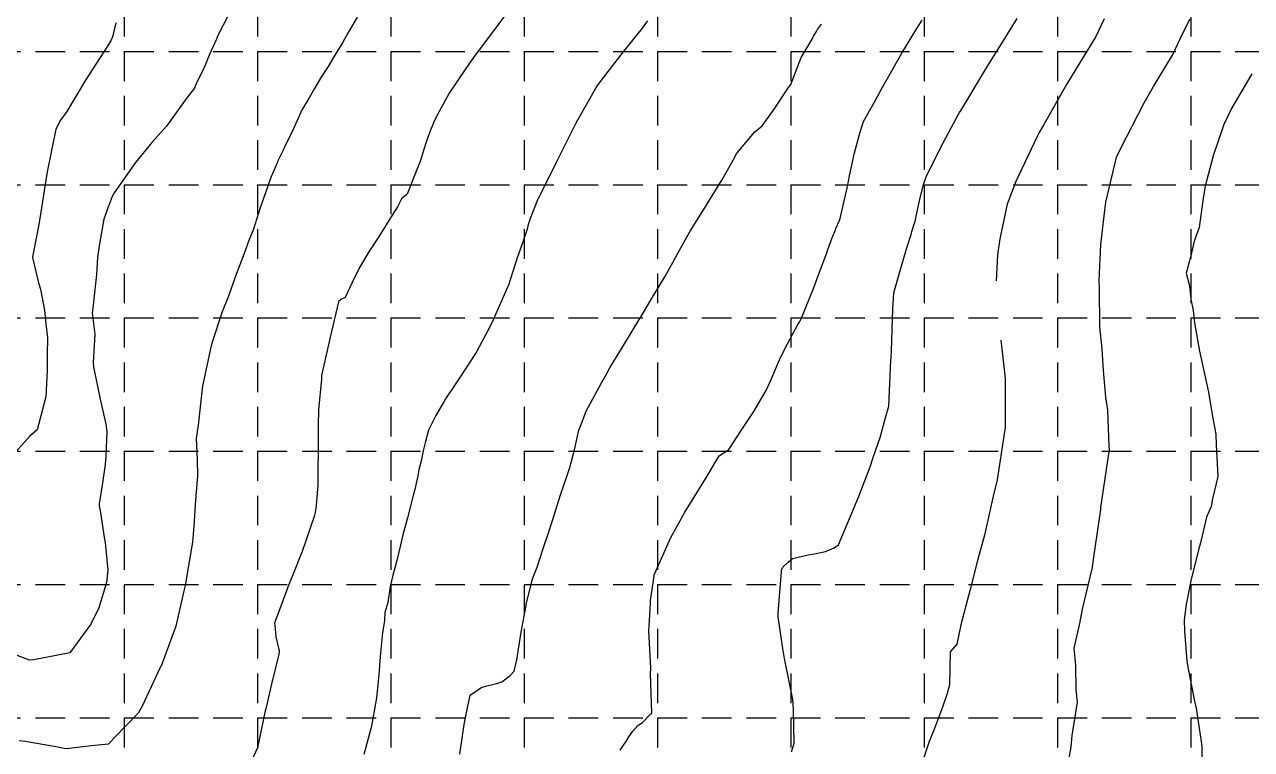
# Model space of a CAD drawing. Extents: x 626 to 3511, y 2890 to 4695.
# Drawn here: x 2575 to 2989.2, y 4051.8 to 4296.5 of the extents above; entities that cross this region are included whole.
import ezdxf

# ---------------------------------------------------------------- set-up
doc = ezdxf.new("R2010")
doc.units = 0
doc.header["$LTSCALE"] = 100
doc.header["$MEASUREMENT"] = 0
doc.linetypes.add('HIDDEN', pattern=[0.375, 0.25, -0.125])
for name, color, linetype in [('DG-XCONTOURS', 9, 'CONTINUOUS'), ('DG-XIDX_CONTOURS', 2, 'CONTINUOUS'), ('GRID', 254, 'HIDDEN')]:
    doc.layers.add(name, color=color, linetype=linetype)

msp = doc.modelspace()

# ---------------------------------------------------------------- linework, layer by layer
at = {"layer": 'DG-XCONTOURS', "color": 43}
for p, q in [((2644.01, 4300.03, 1143), (2640.22, 4292.59, 1143)), ((2605.81, 4297.13, 1142), (2604.71, 4292.35, 1142)), ((2687.36, 4298.99, 1144), (2684.29, 4293.81, 1144)), ((2783.54, 4295.31, 1146), (2777.43, 4287.82, 1146)), ((2785.36, 4297.78, 1146), (2783.54, 4295.31, 1146)), ((2842.34, 4294.15, 1147), (2842.7, 4294.92, 1147)), ((2842.7, 4294.92, 1147), (2844.1, 4296.71, 1147)), ((2871.13, 4286.87, 1148), (2876.29, 4295.15, 1148)), ((2876.29, 4295.15, 1148), (2877.99, 4297.97, 1148)), ((2905.38, 4290.9, 1149), (2910.1, 4298.54, 1149)), ((2966.03, 4293.62, 1151), (2968.56, 4298.47, 1151)), ((2604.19, 4291.05, 1142), (2601.76, 4287.29, 1142)), ((2604.71, 4292.35, 1142), (2604.19, 4291.05, 1142)), ((2639.74, 4291.41, 1143), (2637.38, 4286.24, 1143)), ((2639.89, 4291.82, 1143), (2639.74, 4291.41, 1143)), ((2640.22, 4292.59, 1143), (2639.89, 4291.82, 1143)), ((2684.29, 4293.81, 1144), (2682.37, 4290.38, 1144)), ((2837.24, 4285.36, 1147), (2840.86, 4291.66, 1147)), ((2840.86, 4291.66, 1147), (2841.35, 4292.66, 1147)), ((2841.35, 4292.66, 1147), (2842.34, 4294.15, 1147)), ((2900.09, 4282.53, 1149), (2905.38, 4290.9, 1149)), ((2962.58, 4286.21, 1151), (2966.03, 4293.62, 1151)), ((2601.76, 4287.29, 1142), (2595.57, 4277.72, 1142)), ((2682.37, 4290.38, 1144), (2679.79, 4286.17, 1144)), ((2777.43, 4287.82, 1146), (2769.65, 4277.73, 1146)), ((2866.79, 4279.14, 1148), (2871.13, 4286.87, 1148)), ((2635.96, 4282.79, 1143), (2634.98, 4280.62, 1143)), ((2637.38, 4286.24, 1143), (2635.96, 4282.79, 1143)), ((2679.79, 4286.17, 1144), (2677.48, 4282.38, 1144)), ((2833.65, 4276.27, 1147), (2837.24, 4285.36, 1147)), ((2891.18, 4267.66, 1149), (2900.09, 4282.53, 1149)), ((2956.18, 4275.66, 1151), (2962.58, 4286.21, 1151)), ((2634.98, 4280.62, 1143), (2633.11, 4276.83, 1143)), ((2674.97, 4278.4, 1144), (2672.9, 4274.95, 1144)), ((2677.48, 4282.38, 1144), (2674.97, 4278.4, 1144)), ((2864.6, 4275.42, 1148), (2866.79, 4279.14, 1148)), ((2989.33, 4279.92, 1152), (2982.57, 4268.47, 1152)), ((2595.57, 4277.72, 1142), (2589.35, 4267.22, 1142)), ((2632.38, 4275.09, 1143), (2629.85, 4271.74, 1143)), ((2633.11, 4276.83, 1143), (2632.38, 4275.09, 1143)), ((2672.9, 4274.95, 1144), (2671.07, 4271.85, 1144)), ((2768.22, 4275.76, 1146), (2761.68, 4264.22, 1146)), ((2769.65, 4277.73, 1146), (2768.22, 4275.76, 1146)), ((2827.81, 4267.6, 1147), (2832.71, 4274.97, 1147)), ((2832.71, 4274.97, 1147), (2833.28, 4275.71, 1147)), ((2833.28, 4275.71, 1147), (2833.65, 4276.27, 1147)), ((2862.15, 4270.74, 1148), (2864.6, 4275.42, 1148)), ((2952.99, 4270.1, 1151), (2956.18, 4275.66, 1151)), ((2629.85, 4271.74, 1143), (2622.94, 4262.23, 1143)), ((2671.07, 4271.85, 1144), (2668.5, 4267.54, 1144)), ((2858.29, 4263.75, 1148), (2862.15, 4270.74, 1148)), ((2946.89, 4258.28, 1151), (2952.99, 4270.1, 1151)), ((2589.35, 4267.22, 1142), (2587.2, 4264.25, 1142)), ((2668.5, 4267.54, 1144), (2667.69, 4265.61, 1144)), ((2824.01, 4262.29, 1147), (2827.81, 4267.6, 1147)), ((2884.36, 4255.13, 1149), (2890.19, 4266.03, 1149)), ((2890.19, 4266.03, 1149), (2890.65, 4266.82, 1149)), ((2890.65, 4266.82, 1149), (2891.18, 4267.66, 1149)), ((2982.57, 4268.47, 1152), (2979.87, 4262.8, 1152)), ((2587.2, 4264.25, 1142), (2585.64, 4261.24, 1142)), ((2622.94, 4262.23, 1143), (2617.96, 4256.75, 1143)), ((2667.69, 4265.61, 1144), (2665.21, 4260.22, 1144)), ((2761.03, 4262.99, 1146), (2754.91, 4250.85, 1146)), ((2761.68, 4264.22, 1146), (2761.03, 4262.99, 1146)), ((2821.53, 4260.31, 1147), (2824.01, 4262.29, 1147)), ((2857.05, 4259.83, 1148), (2858.29, 4263.75, 1148)), ((2979.87, 4262.8, 1152), (2976.28, 4252.19, 1152)), ((2585.64, 4261.24, 1142), (2582.71, 4246.8, 1142)), ((2664.89, 4259.38, 1144), (2662.71, 4255.03, 1144)), ((2665.21, 4260.22, 1144), (2664.89, 4259.38, 1144)), ((2817.33, 4255.3, 1147), (2821.53, 4260.31, 1147)), ((2855.21, 4253.19, 1148), (2857.05, 4259.83, 1148)), ((2944.51, 4253.73, 1151), (2946.89, 4258.28, 1151)), ((2617.96, 4256.75, 1143), (2612.44, 4249.96, 1143)), ((2662.3, 4254.18, 1144), (2660.59, 4250.47, 1144)), ((2662.67, 4254.95, 1144), (2662.3, 4254.18, 1144)), ((2662.71, 4255.03, 1144), (2662.67, 4254.95, 1144)), ((2815.36, 4252.91, 1147), (2817.33, 4255.3, 1147)), ((2879.44, 4245.07, 1149), (2884.36, 4255.13, 1149)), ((2943.61, 4251.71, 1151), (2944.51, 4253.73, 1151)), ((2612.44, 4249.96, 1143), (2605.3, 4239.7, 1143)), ((2660.41, 4250.11, 1144), (2658.62, 4245.95, 1144)), ((2660.59, 4250.47, 1144), (2660.41, 4250.11, 1144)), ((2754.6, 4250.24, 1146), (2749.16, 4239.3, 1146)), ((2754.91, 4250.85, 1146), (2754.6, 4250.24, 1146)), ((2810.41, 4243.94, 1147), (2814.29, 4250.72, 1147)), ((2814.29, 4250.72, 1147), (2815.36, 4252.91, 1147)), ((2853.54, 4245.46, 1148), (2855.21, 4253.19, 1148)), ((2942.19, 4245.54, 1151), (2943.61, 4251.71, 1151)), ((2976.28, 4252.19, 1152), (2973.56, 4241.98, 1152)), ((2582.71, 4246.8, 1142), (2580.07, 4230.36, 1142)), ((2658.29, 4245.19, 1144), (2657.01, 4241.59, 1144)), ((2658.62, 4245.95, 1144), (2658.29, 4245.19, 1144)), ((2852.86, 4241.89, 1148), (2853.54, 4245.46, 1148)), ((2940.01, 4236.6, 1151), (2942.19, 4245.54, 1151)), ((2657.01, 4241.59, 1144), (2654.55, 4234.62, 1144)), ((2805.15, 4235.39, 1147), (2810.41, 4243.94, 1147)), ((2850.41, 4231.07, 1148), (2852.86, 4241.89, 1148)), ((2877.38, 4238.08, 1149), (2878.59, 4242.9, 1149)), ((2878.59, 4242.9, 1149), (2879.44, 4245.07, 1149)), ((2973.56, 4241.98, 1152), (2972.78, 4237.12, 1152)), ((2604.65, 4238.52, 1143), (2602.94, 4233.97, 1143)), ((2605.3, 4239.7, 1143), (2604.65, 4238.52, 1143)), ((2748.05, 4236.98, 1146), (2745.91, 4231.66, 1146)), ((2748.23, 4237.41, 1146), (2748.05, 4236.98, 1146)), ((2748.28, 4237.51, 1146), (2748.23, 4237.41, 1146)), ((2749.16, 4239.3, 1146), (2748.28, 4237.51, 1146)), ((2875.98, 4231.87, 1149), (2877.38, 4238.08, 1149)), ((2972.78, 4237.12, 1152), (2971.54, 4228.02, 1152)), ((2602.73, 4233.32, 1143), (2601.75, 4230.79, 1143)), ((2602.94, 4233.97, 1143), (2602.73, 4233.32, 1143)), ((2654.55, 4234.62, 1144), (2652.31, 4227.43, 1144)), ((2799.77, 4226.74, 1147), (2805.06, 4235.23, 1147)), ((2805.06, 4235.23, 1147), (2805.11, 4235.32, 1147)), ((2805.11, 4235.32, 1147), (2805.15, 4235.39, 1147)), ((2938.39, 4222.33, 1151), (2939.54, 4232.8, 1151)), ((2939.54, 4232.8, 1151), (2940.01, 4236.6, 1151)), ((2580.07, 4230.36, 1142), (2579.76, 4228.47, 1142)), ((2601.75, 4230.79, 1143), (2600.3, 4222.52, 1143)), ((2745.17, 4229.44, 1146), (2744.85, 4228.02, 1146)), ((2745.23, 4229.64, 1146), (2745.17, 4229.44, 1146)), ((2745.69, 4231.03, 1146), (2745.23, 4229.64, 1146)), ((2745.91, 4231.66, 1146), (2745.69, 4231.03, 1146)), ((2848.91, 4227.68, 1148), (2850.14, 4230.33, 1148)), ((2850.14, 4230.33, 1148), (2850.41, 4231.07, 1148)), ((2874.58, 4226.65, 1149), (2875.41, 4229.44, 1149)), ((2875.41, 4229.44, 1149), (2875.64, 4230.06, 1149)), ((2875.64, 4230.06, 1149), (2875.98, 4231.87, 1149)), ((2579.04, 4225.02, 1142), (2577.88, 4218.65, 1142)), ((2579.76, 4228.47, 1142), (2579.04, 4225.02, 1142)), ((2652.31, 4227.43, 1144), (2650.78, 4223.57, 1144)), ((2744.4, 4226.44, 1146), (2743.58, 4224.1, 1146)), ((2744.79, 4227.81, 1146), (2744.4, 4226.44, 1146)), ((2744.85, 4228.02, 1146), (2744.79, 4227.81, 1146)), ((2796, 4220.13, 1147), (2799.77, 4226.74, 1147)), ((2847.49, 4224.29, 1148), (2848.76, 4227.22, 1148)), ((2848.76, 4227.22, 1148), (2848.91, 4227.68, 1148)), ((2872.75, 4220.83, 1149), (2874.29, 4225.61, 1149)), ((2874.29, 4225.61, 1149), (2874.58, 4226.65, 1149)), ((2971.54, 4228.02, 1152), (2969.85, 4223.42, 1152)), ((2600.3, 4222.52, 1143), (2599.62, 4217.86, 1143)), ((2650.78, 4223.57, 1144), (2649.2, 4219.19, 1144)), ((2743.58, 4224.1, 1146), (2741.19, 4217.41, 1146)), ((2845.88, 4219.42, 1148), (2846.36, 4220.89, 1148)), ((2846.36, 4220.89, 1148), (2847.17, 4223.29, 1148)), ((2847.17, 4223.29, 1148), (2847.49, 4224.29, 1148)), ((2870.73, 4213.82, 1149), (2872.75, 4220.83, 1149)), ((2937.77, 4210.07, 1151), (2938.39, 4222.33, 1151)), ((2969.85, 4223.42, 1152), (2968.58, 4218.04, 1152)), ((2577.88, 4218.65, 1142), (2577.76, 4217.9, 1142)), ((2577.76, 4217.9, 1142), (2579.72, 4209.36, 1142)), ((2599.62, 4217.86, 1143), (2599.33, 4212.11, 1143)), ((2649.2, 4219.19, 1144), (2646.3, 4211.55, 1144)), ((2741.19, 4217.41, 1146), (2738.35, 4208.52, 1146)), ((2791.14, 4211.41, 1147), (2794.02, 4216.45, 1147)), ((2794.02, 4216.45, 1147), (2794.24, 4216.83, 1147)), ((2794.24, 4216.83, 1147), (2796, 4220.13, 1147)), ((2843.07, 4212.02, 1148), (2845.88, 4219.42, 1148)), ((2968.58, 4218.04, 1152), (2967.13, 4212.56, 1152)), ((2599.33, 4212.11, 1143), (2598.32, 4202.89, 1143)), ((2868.52, 4206.01, 1149), (2870.73, 4213.82, 1149)), ((2967.13, 4212.56, 1152), (2968.17, 4208.82, 1152)), ((2579.72, 4209.36, 1142), (2580.38, 4207.23, 1142)), ((2646.3, 4211.55, 1144), (2643.84, 4204.79, 1144)), ((2738.2, 4208.07, 1146), (2733.23, 4196.89, 1146)), ((2738.27, 4208.26, 1146), (2738.2, 4208.07, 1146)), ((2738.35, 4208.52, 1146), (2738.27, 4208.26, 1146)), ((2786.72, 4203.92, 1147), (2791.14, 4211.41, 1147)), ((2841.36, 4207.43, 1148), (2843.07, 4212.02, 1148)), ((2937.85, 4207.65, 1151), (2937.77, 4210.07, 1151)), ((2968.17, 4208.82, 1152), (2968.34, 4207.27, 1152)), ((2580.38, 4207.23, 1142), (2581.74, 4200.1, 1142)), ((2643.84, 4204.79, 1144), (2641.76, 4199.52, 1144)), ((2784.28, 4199.84, 1147), (2786.72, 4203.92, 1147)), ((2837.24, 4197.18, 1148), (2841.36, 4207.43, 1148)), ((2868.13, 4200.55, 1149), (2868.52, 4206.01, 1149)), ((2938, 4194.47, 1151), (2937.85, 4207.65, 1151)), ((2968.34, 4207.27, 1152), (2968.7, 4203.76, 1152)), ((2968.7, 4203.76, 1152), (2969.56, 4199.99, 1152)), ((2581.74, 4200.1, 1142), (2582.23, 4195.51, 1142)), ((2598.18, 4201.66, 1143), (2597.83, 4199.22, 1143)), ((2598.32, 4202.89, 1143), (2598.18, 4201.66, 1143)), ((2779.11, 4191.32, 1147), (2784.28, 4199.84, 1147)), ((2867.7, 4186.34, 1149), (2868.13, 4200.55, 1149)), ((2969.56, 4199.99, 1152), (2970, 4195.86, 1152)), ((2582.23, 4195.51, 1142), (2582.81, 4190.77, 1142)), ((2597.83, 4199.22, 1143), (2598.72, 4192.05, 1143)), ((2641.76, 4199.52, 1144), (2638.26, 4188.92, 1144)), ((2733.23, 4196.89, 1146), (2731.94, 4194.26, 1146)), ((2832.55, 4188.74, 1148), (2836.23, 4195.47, 1148)), ((2836.23, 4195.47, 1148), (2836.62, 4196.08, 1148)), ((2836.62, 4196.08, 1148), (2837.24, 4197.18, 1148)), ((2970, 4195.86, 1152), (2971.7, 4186.29, 1152)), ((2598.72, 4192.05, 1143), (2598.22, 4182.41, 1143)), ((2731.94, 4194.26, 1146), (2727.56, 4186.02, 1146)), ((2772.66, 4180.61, 1147), (2779.11, 4191.32, 1147)), ((2938.77, 4187.01, 1151), (2938, 4194.47, 1151)), ((2582.81, 4190.77, 1142), (2582.69, 4185.16, 1142)), ((2638.26, 4188.92, 1144), (2637.65, 4186.54, 1144)), ((2830.19, 4184.14, 1148), (2832.55, 4188.74, 1148)), ((2582.69, 4185.16, 1142), (2582.68, 4179.77, 1142)), ((2637.65, 4186.54, 1144), (2635.27, 4175.02, 1144)), ((2727.56, 4186.02, 1146), (2724.51, 4181.27, 1146)), ((2828.86, 4180.98, 1148), (2830.19, 4184.14, 1148)), ((2866.76, 4167.67, 1149), (2867.47, 4183.1, 1149)), ((2867.47, 4183.1, 1149), (2867.59, 4184.08, 1149)), ((2867.59, 4184.08, 1149), (2867.7, 4186.34, 1149)), ((2939.3, 4179.78, 1151), (2938.77, 4187.01, 1151)), ((2971.7, 4186.29, 1152), (2973.08, 4179.66, 1152)), ((2582.68, 4179.77, 1142), (2582.27, 4170.87, 1142)), ((2598.22, 4182.41, 1143), (2598.3, 4181.01, 1143)), ((2598.3, 4181.01, 1143), (2598.41, 4180.37, 1143)), ((2598.41, 4180.37, 1143), (2600.53, 4170.06, 1143)), ((2724.51, 4181.27, 1146), (2720.63, 4175.35, 1146)), ((2771.56, 4178.71, 1147), (2772.66, 4180.61, 1147)), ((2827.07, 4176.65, 1148), (2828.86, 4180.98, 1148)), ((2940.07, 4170.71, 1151), (2939.3, 4179.78, 1151)), ((2973.08, 4179.66, 1152), (2974.73, 4172.42, 1152)), ((2635.27, 4175.02, 1144), (2635, 4173.81, 1144)), ((2720.63, 4175.35, 1146), (2717.19, 4170.2, 1146)), ((2764.57, 4166.02, 1147), (2769.82, 4175.57, 1147)), ((2769.82, 4175.57, 1147), (2771.56, 4178.71, 1147)), ((2825.35, 4172.98, 1148), (2827.07, 4176.65, 1148)), ((2582.27, 4170.87, 1142), (2581.7, 4168.69, 1142)), ((2634.95, 4173.58, 1144), (2633.61, 4161.31, 1144)), ((2635, 4173.81, 1144), (2634.95, 4173.58, 1144)), ((2822.48, 4168.05, 1148), (2825.35, 4172.98, 1148)), ((2940.71, 4166.3, 1151), (2940.07, 4170.71, 1151)), ((2974.73, 4172.42, 1152), (2976.19, 4163.53, 1152)), ((2581.7, 4168.69, 1142), (2579.33, 4159.73, 1142)), ((2600.53, 4170.06, 1143), (2602.45, 4161.56, 1143)), ((2717.19, 4170.2, 1146), (2713.9, 4164.48, 1146)), ((2821.24, 4165.89, 1148), (2822.48, 4168.05, 1148)), ((2865.5, 4163.43, 1149), (2866.76, 4167.67, 1149)), ((2713.9, 4164.48, 1146), (2711.4, 4159.53, 1146)), ((2762.65, 4160.88, 1147), (2764.57, 4166.02, 1147)), ((2816.95, 4159.5, 1148), (2820.13, 4164.23, 1148)), ((2820.13, 4164.23, 1148), (2821.24, 4165.89, 1148)), ((2864, 4157.39, 1149), (2865.5, 4163.43, 1149)), ((2941.16, 4154.2, 1151), (2940.71, 4166.3, 1151)), ((2976.19, 4163.53, 1152), (2977.12, 4158.25, 1152)), ((2579.33, 4159.73, 1142), (2576.87, 4157.55, 1142)), ((2602.81, 4159.12, 1143), (2602.43, 4150.81, 1143)), ((2602.45, 4161.56, 1143), (2602.81, 4159.12, 1143)), ((2633.61, 4161.31, 1144), (2632.93, 4156.81, 1144)), ((2711.4, 4159.53, 1146), (2710.41, 4155.8, 1146)), ((2760.93, 4153.93, 1147), (2762.18, 4159.56, 1147)), ((2762.18, 4159.56, 1147), (2762.65, 4160.88, 1147)), ((2812.83, 4153.09, 1148), (2816.95, 4159.5, 1148)), ((2977.12, 4158.25, 1152), (2977.31, 4154.59, 1152)), ((2576.87, 4157.55, 1142), (2570.01, 4149.87, 1142)), ((2632.93, 4156.81, 1144), (2633.36, 4149.72, 1144)), ((2710.41, 4155.8, 1146), (2709.63, 4152.61, 1146)), ((2861.46, 4150.37, 1149), (2864, 4157.39, 1149)), ((2941.23, 4153.01, 1151), (2941.16, 4154.2, 1151)), ((2977.31, 4154.59, 1152), (2977.86, 4143.94, 1152)), ((2602.43, 4150.81, 1143), (2602.3, 4148.02, 1143)), ((2709.63, 4152.61, 1146), (2708.93, 4149.28, 1146)), ((2759.13, 4146.95, 1147), (2760.64, 4152.98, 1147)), ((2760.64, 4152.98, 1147), (2760.93, 4153.93, 1147)), ((2808.21, 4148.66, 1148), (2809.5, 4150.94, 1148)), ((2809.5, 4150.94, 1148), (2812.67, 4152.93, 1148)), ((2812.67, 4152.93, 1148), (2812.75, 4152.99, 1148)), ((2812.75, 4152.99, 1148), (2812.77, 4153, 1148)), ((2812.77, 4153, 1148), (2812.83, 4153.09, 1148)), ((2860.53, 4147.25, 1149), (2861.46, 4150.37, 1149)), ((2938.4, 4133.44, 1151), (2941.23, 4153.01, 1151)), ((2602.3, 4148.02, 1143), (2601.29, 4140.99, 1143)), ((2633.36, 4149.72, 1144), (2633.46, 4144.11, 1144)), ((2708.16, 4146.15, 1146), (2707.77, 4144.21, 1146)), ((2708.93, 4149.28, 1146), (2708.16, 4146.15, 1146)), ((2757.96, 4143.64, 1147), (2759.13, 4146.95, 1147)), ((2805.84, 4144.56, 1148), (2808.21, 4148.66, 1148)), ((2856.92, 4137.87, 1149), (2860.53, 4147.25, 1149)), ((2633.46, 4144.11, 1144), (2632.71, 4135.94, 1144)), ((2707.77, 4144.21, 1146), (2706.76, 4139.59, 1146)), ((2756, 4137.79, 1147), (2757.96, 4143.64, 1147)), ((2800.46, 4136.02, 1148), (2805.84, 4144.56, 1148)), ((2977.86, 4143.94, 1152), (2976.09, 4136.44, 1152)), ((2601.29, 4140.99, 1143), (2600.19, 4134.71, 1143)), ((2706.24, 4137.58, 1146), (2704.3, 4129.93, 1146)), ((2706.76, 4139.59, 1146), (2706.24, 4137.58, 1146)), ((2755.56, 4136.28, 1147), (2756, 4137.79, 1147)), ((2856.64, 4137.17, 1149), (2856.92, 4137.87, 1149)), ((2600.19, 4134.71, 1143), (2600.23, 4134.03, 1143)), ((2600.23, 4134.03, 1143), (2600.73, 4131.74, 1143)), ((2632.71, 4135.94, 1144), (2632.23, 4127.12, 1144)), ((2753.1, 4128.7, 1147), (2755.56, 4136.28, 1147)), ((2797.93, 4131.86, 1148), (2800.46, 4136.02, 1148)), ((2849.8, 4120.84, 1149), (2856.51, 4136.91, 1149)), ((2856.51, 4136.91, 1149), (2856.64, 4137.17, 1149)), ((2938.32, 4132.77, 1151), (2938.4, 4133.44, 1151)), ((2975.56, 4133.81, 1152), (2974.01, 4130.25, 1152)), ((2976.09, 4136.44, 1152), (2975.56, 4133.81, 1152)), ((2600.73, 4131.74, 1143), (2601.9, 4123.37, 1143)), ((2704.3, 4129.93, 1146), (2702.72, 4124.27, 1146)), ((2793.15, 4123.39, 1148), (2797.93, 4131.86, 1148)), ((2935.98, 4116.69, 1151), (2938.32, 4132.77, 1151)), ((2974.01, 4130.25, 1152), (2972.14, 4122, 1152)), ((2632.23, 4127.12, 1144), (2631.69, 4121.72, 1144)), ((2751.95, 4124.91, 1147), (2753.1, 4128.7, 1147)), ((2601.9, 4123.37, 1143), (2602.24, 4121.62, 1143)), ((2602.24, 4121.62, 1143), (2603.13, 4112.26, 1143)), ((2631.69, 4121.72, 1144), (2629.48, 4108.53, 1144)), ((2702.72, 4124.27, 1146), (2701.8, 4120.29, 1146)), ((2750.14, 4119.59, 1147), (2751.95, 4124.91, 1147)), ((2787.68, 4110.98, 1148), (2793.15, 4123.39, 1148)), ((2972.14, 4122, 1152), (2971.18, 4118.71, 1152)), ((2701.8, 4120.29, 1146), (2700.7, 4115.56, 1146)), ((2748.09, 4113.32, 1147), (2750.14, 4119.59, 1147)), ((2834.26, 4116.29, 1149), (2839.59, 4117.51, 1149)), ((2839.59, 4117.51, 1149), (2841.72, 4117.87, 1149)), ((2841.72, 4117.87, 1149), (2845.42, 4118.57, 1149)), ((2845.42, 4118.57, 1149), (2848.36, 4119.86, 1149)), ((2848.36, 4119.86, 1149), (2849.8, 4120.84, 1149)), ((2971.18, 4118.71, 1152), (2968.77, 4108.66, 1152)), ((2700.7, 4115.56, 1146), (2699.39, 4110.59, 1146)), ((2746.47, 4109.4, 1147), (2748.09, 4113.32, 1147)), ((2830.57, 4112.3, 1149), (2831.01, 4113.37, 1149)), ((2831.01, 4113.37, 1149), (2832.85, 4115.06, 1149)), ((2832.85, 4115.06, 1149), (2834.1, 4116.18, 1149)), ((2834.1, 4116.18, 1149), (2834.26, 4116.29, 1149)), ((2935.37, 4112.54, 1151), (2935.98, 4116.69, 1151)), ((2603.13, 4112.26, 1143), (2602.68, 4108.18, 1143)), ((2629.48, 4108.53, 1144), (2629.34, 4107.53, 1144)), ((2699.39, 4110.59, 1146), (2698.42, 4106.79, 1146)), ((2744.42, 4100.68, 1147), (2746.47, 4109.4, 1147)), ((2786.34, 4102.1, 1148), (2787.54, 4110.34, 1148)), ((2787.54, 4110.34, 1148), (2787.61, 4110.82, 1148)), ((2787.61, 4110.82, 1148), (2787.68, 4110.98, 1148)), ((2829.4, 4097.81, 1149), (2830.5, 4111.84, 1149)), ((2830.5, 4111.84, 1149), (2830.57, 4112.3, 1149)), ((2932.2, 4099.19, 1151), (2935.34, 4112.35, 1151)), ((2935.34, 4112.35, 1151), (2935.37, 4112.54, 1151)), ((2968.77, 4108.66, 1152), (2967.19, 4100.71, 1152)), ((2602.68, 4108.18, 1143), (2600.15, 4099.56, 1143)), ((2628.77, 4105.31, 1144), (2626.11, 4093.37, 1144)), ((2629.34, 4107.53, 1144), (2628.77, 4105.31, 1144)), ((2698.42, 4106.79, 1146), (2697.69, 4101.39, 1146)), ((2697.69, 4101.39, 1146), (2696.64, 4098.07, 1146)), ((2743.06, 4093.15, 1147), (2744.39, 4100.42, 1147)), ((2744.39, 4100.42, 1147), (2744.42, 4100.65, 1147)), ((2744.42, 4100.65, 1147), (2744.42, 4100.68, 1147)), ((2785.88, 4093.4, 1148), (2786.28, 4101.19, 1148)), ((2786.28, 4101.19, 1148), (2786.34, 4102.1, 1148)), ((2967.19, 4100.71, 1152), (2966.45, 4095.59, 1152)), ((2600.15, 4099.56, 1143), (2597.44, 4094.06, 1143)), ((2696.64, 4098.07, 1146), (2696.58, 4095.31, 1146)), ((2829.46, 4096.5, 1149), (2829.4, 4097.81, 1149)), ((2831, 4085.89, 1149), (2829.46, 4096.5, 1149)), ((2931.23, 4094.25, 1151), (2932.2, 4099.19, 1151)), ((2597.44, 4094.06, 1143), (2590.3, 4084.38, 1143)), ((2626.11, 4093.37, 1144), (2621.11, 4079.95, 1144)), ((2696.58, 4095.31, 1146), (2695.88, 4091.14, 1146)), ((2742.7, 4091.34, 1147), (2743.06, 4093.15, 1147)), ((2785.78, 4091.88, 1148), (2785.88, 4093.4, 1148)), ((2929.38, 4086, 1151), (2931.23, 4094.25, 1151)), ((2966.45, 4095.59, 1152), (2966.63, 4091.7, 1152)), ((2695.88, 4091.14, 1146), (2695.19, 4084.37, 1146)), ((2741.81, 4085.62, 1147), (2742.7, 4091.34, 1147)), ((2786.48, 4079.2, 1148), (2785.78, 4091.88, 1148)), ((2966.63, 4091.7, 1152), (2967.37, 4081.61, 1152)), ((2576.7, 4081.87, 1143), (2567.93, 4085.29, 1143)), ((2590.3, 4084.38, 1143), (2578.21, 4082.02, 1143)), ((2695.19, 4084.37, 1146), (2694.85, 4080.2, 1146)), ((2741.18, 4082.06, 1147), (2741.81, 4085.62, 1147)), ((2831.56, 4082.52, 1149), (2831, 4085.89, 1149)), ((2929.93, 4080.18, 1151), (2929.38, 4086, 1151)), ((2578.21, 4082.02, 1143), (2576.7, 4081.87, 1143)), ((2621.08, 4079.88, 1144), (2620.86, 4079.44, 1144)), ((2621.11, 4079.95, 1144), (2621.08, 4079.88, 1144)), ((2694.85, 4080.2, 1146), (2694.74, 4078.09, 1146)), ((2740.36, 4078.2, 1147), (2741.18, 4082.06, 1147)), ((2831.7, 4081.88, 1149), (2831.56, 4082.52, 1149)), ((2834.43, 4068.69, 1149), (2831.7, 4081.88, 1149)), ((2930.01, 4071.94, 1151), (2929.93, 4080.18, 1151)), ((2967.37, 4081.61, 1152), (2967.84, 4078.98, 1152)), ((2620.86, 4079.44, 1144), (2614.71, 4066.42, 1144)), ((2694.74, 4078.09, 1146), (2693.87, 4069.19, 1146)), ((2736.2, 4074.63, 1147), (2738.96, 4076.79, 1147)), ((2738.96, 4076.79, 1147), (2740.36, 4078.2, 1147)), ((2786.36, 4077.26, 1148), (2786.48, 4079.2, 1148)), ((2786.76, 4064.01, 1148), (2786.36, 4077.26, 1148)), ((2967.84, 4078.98, 1152), (2970.01, 4068.07, 1152)), ((2725.48, 4070.16, 1147), (2729.1, 4072.54, 1147)), ((2729.1, 4072.54, 1147), (2729.55, 4072.85, 1147)), ((2729.55, 4072.85, 1147), (2731.24, 4073.28, 1147)), ((2731.24, 4073.28, 1147), (2734.81, 4074.21, 1147)), ((2734.81, 4074.21, 1147), (2736.2, 4074.63, 1147)), ((2930.43, 4067.72, 1151), (2930.01, 4071.94, 1151)), ((2693.87, 4069.19, 1146), (2692.22, 4060.29, 1146)), ((2724.57, 4065.84, 1147), (2725.48, 4070.16, 1147)), ((2834.65, 4065.23, 1149), (2834.43, 4068.69, 1149)), ((2928.7, 4056.45, 1151), (2930.43, 4067.72, 1151)), ((2970.01, 4068.07, 1152), (2970.53, 4065.74, 1152)), ((2613.4, 4064.07, 1144), (2605.43, 4055.86, 1144)), ((2614.71, 4066.42, 1144), (2613.4, 4064.07, 1144)), ((2723.44, 4060.23, 1147), (2724.57, 4065.84, 1147)), ((2783.69, 4060.92, 1148), (2786.3, 4063.64, 1148)), ((2786.3, 4063.64, 1148), (2786.76, 4064.01, 1148)), ((2834.81, 4053.93, 1149), (2834.65, 4065.23, 1149)), ((2970.53, 4065.74, 1152), (2972.19, 4054.41, 1152)), ((2692.02, 4059.2, 1146), (2689.59, 4050.06, 1146)), ((2692.22, 4060.29, 1146), (2692.02, 4059.2, 1146)), ((2721.95, 4050.2, 1147), (2723.44, 4060.23, 1147)), ((2780.37, 4057.9, 1148), (2782.05, 4059.86, 1148)), ((2782.05, 4059.86, 1148), (2783.69, 4060.92, 1148)), ((2575.24, 4054.44, 1144), (2573.22, 4054.72, 1144)), ((2605.43, 4055.86, 1144), (2603.38, 4053.61, 1144)), ((2776.76, 4052.55, 1148), (2778.18, 4054.67, 1148)), ((2778.18, 4054.67, 1148), (2779.04, 4055.99, 1148)), ((2779.04, 4055.99, 1148), (2780.37, 4057.9, 1148)), ((2928.34, 4052.67, 1151), (2928.7, 4056.45, 1151)), ((2585.04, 4052.81, 1144), (2575.24, 4054.44, 1144)), ((2588.4, 4052.14, 1144), (2585.04, 4052.81, 1144)), ((2589.22, 4052.01, 1144), (2588.4, 4052.14, 1144)), ((2597.49, 4052.99, 1144), (2589.22, 4052.01, 1144)), ((2603.38, 4053.61, 1144), (2597.49, 4052.99, 1144)), ((2776.05, 4051.54, 1148), (2776.76, 4052.55, 1148)), ((2833.96, 4051.01, 1149), (2834.81, 4053.93, 1149)), ((2926.15, 4040.23, 1151), (2928.34, 4052.67, 1151)), ((2972.19, 4054.41, 1152), (2972.47, 4052.76, 1152)), ((2972.47, 4052.76, 1152), (2972.49, 4039.21, 1152))]:
    msp.add_line(p, q, dxfattribs=at)
at = {"layer": 'DG-XIDX_CONTOURS', "color": 43}
for p, q in [((2737.7, 4300.35, 1145), (2734.78, 4296.38, 1145)), ((2734.78, 4296.38, 1145), (2731.93, 4292.51, 1145)), ((2939.53, 4298.47, 1150), (2936.54, 4292.33, 1150)), ((2731.93, 4292.51, 1145), (2726.56, 4285.42, 1145)), ((2936.54, 4292.33, 1150), (2931.17, 4283.45, 1150)), ((2726.56, 4285.42, 1145), (2723.98, 4281.72, 1145)), ((2931.17, 4283.45, 1150), (2926.81, 4276.25, 1150)), ((2723.98, 4281.72, 1145), (2718.41, 4273.42, 1145)), ((2926.81, 4276.25, 1150), (2919.04, 4262.57, 1150)), ((2718.41, 4273.42, 1145), (2714.33, 4265.92, 1145)), ((2714.33, 4265.92, 1145), (2713.08, 4263.33, 1145)), ((2713.08, 4263.33, 1145), (2711.89, 4260.29, 1145)), ((2919.04, 4262.57, 1150), (2917.54, 4260.07, 1150)), ((2711.89, 4260.29, 1145), (2710.65, 4256.86, 1145)), ((2916.86, 4258.76, 1150), (2909.71, 4243.55, 1150)), ((2917.54, 4260.07, 1150), (2916.86, 4258.76, 1150)), ((2709.86, 4254.3, 1145), (2708.53, 4250.3, 1145)), ((2710.65, 4256.86, 1145), (2709.86, 4254.3, 1145)), ((2708.53, 4250.3, 1145), (2707.79, 4248.35, 1145)), ((2707.79, 4248.35, 1145), (2706.04, 4243.85, 1145)), ((2705.93, 4243.49, 1145), (2704.25, 4239.32, 1145)), ((2706.04, 4243.85, 1145), (2705.93, 4243.49, 1145)), ((2909.71, 4243.55, 1150), (2906.78, 4235.88, 1150)), ((2702.3, 4237.71, 1145), (2700.89, 4234.99, 1145)), ((2704.25, 4239.32, 1145), (2702.3, 4237.71, 1145)), ((2700.89, 4234.99, 1145), (2699.17, 4232.13, 1145)), ((2906.78, 4235.88, 1150), (2904.28, 4224.14, 1150)), ((2699.17, 4232.13, 1145), (2694.55, 4224.75, 1145)), ((2694.55, 4224.75, 1145), (2691.25, 4219.85, 1145)), ((2904.28, 4224.14, 1150), (2903.47, 4218.79, 1150)), ((2691.25, 4219.85, 1145), (2688.11, 4214.51, 1145)), ((2903.47, 4218.79, 1150), (2903.04, 4209.96, 1150)), ((2688.11, 4214.51, 1145), (2685.66, 4209.45, 1145)), ((2685.66, 4209.45, 1145), (2683.26, 4204.37, 1145)), ((2683.26, 4204.37, 1145), (2681.79, 4203.7, 1145)), ((2681.01, 4202.94, 1145), (2678.2, 4190.99, 1145)), ((2681.32, 4203.27, 1145), (2680.99, 4202.98, 1145)), ((2680.99, 4202.98, 1145), (2681.01, 4202.94, 1145)), ((2681.71, 4203.65, 1145), (2681.32, 4203.27, 1145)), ((2681.79, 4203.7, 1145), (2681.71, 4203.65, 1145)), ((2677.99, 4189.96, 1145), (2675.33, 4178.03, 1145)), ((2678.2, 4190.99, 1145), (2677.99, 4189.96, 1145)), ((2904.54, 4190.02, 1150), (2905.92, 4178.09, 1150)), ((2675.24, 4176.78, 1145), (2674.24, 4166.4, 1145)), ((2675.33, 4178.03, 1145), (2675.24, 4176.78, 1145)), ((2905.92, 4178.09, 1150), (2906.02, 4176.9, 1150)), ((2906.02, 4176.9, 1150), (2906.07, 4173.37, 1150)), ((2906.07, 4173.37, 1150), (2906.11, 4160.54, 1150)), ((2674.24, 4166.4, 1145), (2674.19, 4161.03, 1145)), ((2674.19, 4161.03, 1145), (2674.15, 4153, 1145)), ((2905.72, 4158.29, 1150), (2903.32, 4142.82, 1150)), ((2906.11, 4160.54, 1150), (2905.72, 4158.29, 1150)), ((2674.15, 4153, 1145), (2674.01, 4145.73, 1145)), ((2674.01, 4145.73, 1145), (2674.01, 4141.1, 1145)), ((2903.32, 4142.82, 1150), (2902.02, 4137.31, 1150)), ((2674.01, 4141.1, 1145), (2673.43, 4134.15, 1145)), ((2673.43, 4134.15, 1145), (2673.18, 4131.73, 1145)), ((2902.02, 4137.31, 1150), (2899.06, 4124.09, 1150)), ((2672.81, 4130.38, 1145), (2668.77, 4118.62, 1145)), ((2673.18, 4131.73, 1145), (2672.81, 4130.38, 1145)), ((2899.06, 4124.09, 1150), (2896.67, 4115.62, 1150)), ((2668.69, 4118.42, 1145), (2665.82, 4111.31, 1145)), ((2668.77, 4118.62, 1145), (2668.69, 4118.42, 1145)), ((2896.67, 4115.62, 1150), (2894.25, 4105.81, 1150)), ((2665.82, 4111.31, 1145), (2663.82, 4106.38, 1145)), ((2663.77, 4106.24, 1145), (2659.43, 4094.39, 1145)), ((2663.82, 4106.38, 1145), (2663.77, 4106.24, 1145)), ((2894.25, 4105.81, 1150), (2891.11, 4093.85, 1150)), ((2659.43, 4094.39, 1145), (2659.57, 4093.73, 1145)), ((2659.57, 4093.73, 1145), (2659.81, 4089.76, 1145)), ((2891.11, 4093.85, 1150), (2889.73, 4087.3, 1150)), ((2659.81, 4089.76, 1145), (2660.85, 4085.56, 1145)), ((2660.87, 4084, 1145), (2658.75, 4075.16, 1145)), ((2660.85, 4085.56, 1145), (2660.94, 4085.21, 1145)), ((2661.01, 4084.85, 1145), (2660.87, 4084, 1145)), ((2660.94, 4085.21, 1145), (2661.01, 4084.85, 1145)), ((2887.48, 4084.76, 1150), (2887.27, 4073.59, 1150)), ((2889.73, 4087.3, 1150), (2887.48, 4084.76, 1150)), ((2658.56, 4074.38, 1145), (2656.43, 4065.5, 1145)), ((2658.75, 4075.16, 1145), (2658.56, 4074.38, 1145)), ((2887.27, 4073.59, 1150), (2886.52, 4070.68, 1150)), ((2886.52, 4070.68, 1150), (2884.91, 4066.05, 1150)), ((2656.22, 4064.83, 1145), (2653.71, 4052.32, 1145)), ((2656.43, 4065.5, 1145), (2656.22, 4064.83, 1145)), ((2884.91, 4066.05, 1150), (2882.59, 4059.75, 1150)), ((2882.59, 4059.75, 1150), (2881.95, 4058.27, 1150)), ((2881.95, 4058.27, 1150), (2880.44, 4054.43, 1150)), ((2653.71, 4052.32, 1145), (2650.22, 4044.76, 1145)), ((2880.44, 4054.43, 1150), (2878.3, 4048.02, 1150))]:
    msp.add_line(p, q, dxfattribs=at)
at = {"layer": 'GRID', "color": 252, "linetype": 'HIDDEN', "ltscale": 0.4}
for p, q in [((2608.71, 4647.46), (2608.71, 3072.26)), ((2653.71, 4647.46), (2653.71, 3072.26)), ((2698.71, 4647.46), (2698.71, 3072.26)), ((2743.71, 4647.46), (2743.71, 3072.26)), ((2788.71, 4647.46), (2788.71, 3072.26)), ((2833.71, 4647.46), (2833.71, 3072.26)), ((2878.71, 4647.46), (2878.71, 3072.26)), ((2923.71, 4647.46), (2923.71, 3072.26)), ((2968.71, 4647.46), (2968.71, 3072.26)), ((673.71, 4287.46), (3463.71, 4287.46)), ((673.71, 4242.46), (3463.71, 4242.46)), ((673.71, 4197.46), (3463.71, 4197.46)), ((673.71, 4152.46), (3463.71, 4152.46)), ((673.71, 4107.46), (3463.71, 4107.46)), ((673.71, 4062.46), (3463.71, 4062.46))]:
    msp.add_line(p, q, dxfattribs=at)

doc.saveas('drawing.dxf')
